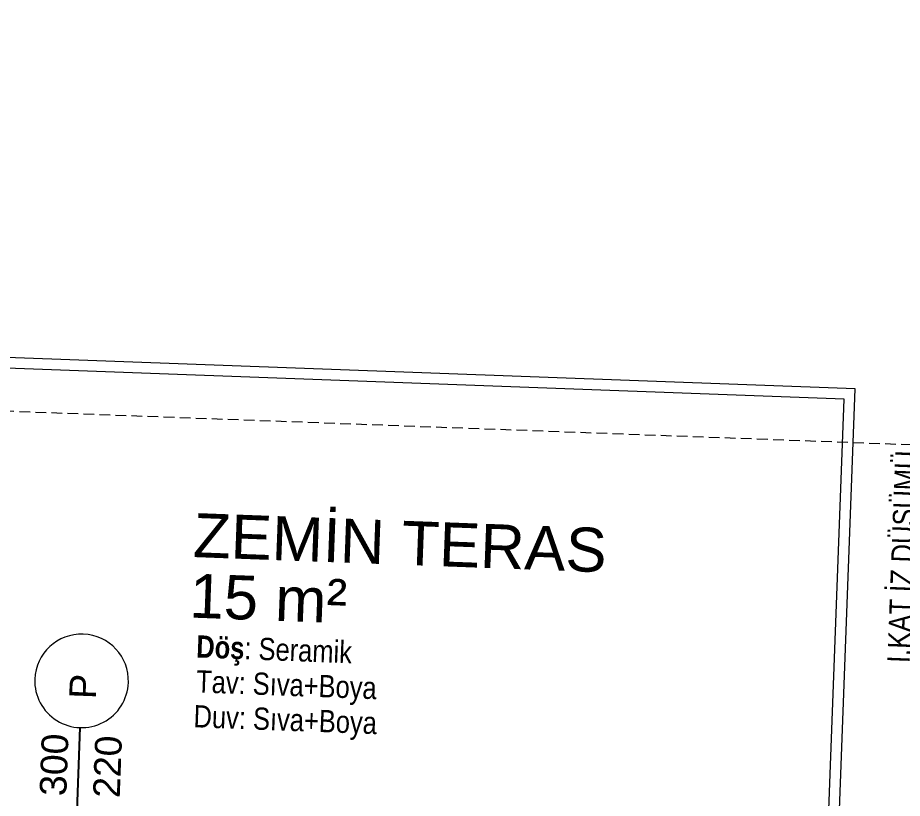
# Model space of a CAD drawing. Header units: centimetres. Extents: x 63871 to 181827, y -95930 to 42199.
# Drawn here: x 151148 to 151478.8, y 29605.6 to 29897.5 of the extents above; entities that cross this region are included whole.
import ezdxf

# ---------------------------------------------------------------- set-up
doc = ezdxf.new("R2010")
doc.units = ezdxf.units.CM
doc.linetypes.add('11-021_500-SatisOfisi_220512$0${ Diamond }', pattern=[12, 4, -2, 2, 2, -2])
for name, color, linetype, lineweight in [('A-AREA-IDEN', 7, 'Continuous', 9), ('A-FLOR-HRAL', 11, 'Continuous', 9), ('ARM_Pen_No__252', 8, 'Continuous', 18), ('İz DÜŞÜMÜ', 7, '11-021_500-SatisOfisi_220512$0${ Diamond }', 18), ('OLUK', 222, 'Continuous', 15)]:
    doc.layers.add(name, color=color, linetype=linetype, lineweight=lineweight)
doc.layers.add('Bitirme - Duvar', color=7, linetype='Continuous')
doc.styles.add('Arial', font='Arial.ttf', dxfattribs={"height": 250})
doc.styles.add('MtXpl_Arial_Narrow', font='')
doc.styles.add('MtXpl_Arial_Narrow_1', font='')
doc.styles.add('OLUŞTURULMUŞ_STİL_1', font='Arial.ttf')
doc.styles.get('MtXpl_Arial_Narrow').set_extended_font_data('Arial Narrow', bold=True)
doc.styles.get('MtXpl_Arial_Narrow_1').set_extended_font_data('Arial Narrow')

# ---------------------------------------------------------------- blocks, each defined once
blk = doc.blocks.new('HRD')
at = {"layer": 'A-FLOR-HRAL'}
for p, q in [((154389.63, 36367.48), (153819.63, 36367.48)), ((154389.63, 36197.48), (154389.63, 36367.48)), ((154385.63, 36363.48), (153823.63, 36363.48)), ((154385.63, 36197.48), (154385.63, 36363.48))]:
    blk.add_line(p, q, dxfattribs=at)
at = {"layer": 'Bitirme - Duvar', "color": 161, "linetype": 'Continuous', "lineweight": 25}
blk.add_line((154104.63, 36230.18), (154104.63, 36182.68), dxfattribs=at)
at = {"layer": 'Bitirme - Duvar', "color": 251, "linetype": 'Continuous', "lineweight": 15}
for start, end in [(0, 180), (180, 0)]:
    blk.add_arc((154104.63, 36247.68), 17.5, start, end, dxfattribs=at)
at = {"layer": 'İz DÜŞÜMÜ'}
blk.add_lwpolyline([(153819.63, 36347.48), (154419.63, 36347.49), (154419.63, 35292.49), (154159.63, 35292.49), (154159.63, 35357.48), (153819.63, 35357.48), (153819.63, 36347.48)], dxfattribs=at)
for s, rotation, style, p in [('I.KAT İZ DÜŞÜMÜ', 89.957, 'MtXpl_Arial_Narrow_1', (154413.75, 36265.76)), ('Döş', 359.957, 'MtXpl_Arial_Narrow', (154147.04, 36258.02)), (': Seramik', 359.957, 'MtXpl_Arial_Narrow_1', (154165.03, 36258.01)), ('Tav: Sıva+Boya', 359.957, 'MtXpl_Arial_Narrow_1', (154147.47, 36244.97)), ('Duv: Sıva+Boya', 359.957, 'MtXpl_Arial_Narrow_1', (154146.99, 36231.91))]:
    blk.add_text(s, height=8.316, rotation=rotation, dxfattribs=dict(style=style)).set_placement(p)
at = {"layer": 'A-AREA-IDEN', "width": 224.1999, "attachment_point": 2, "line_spacing_factor": 0.941778, "style": 'Arial'}
for s, insert, char_height in [('ZEMİN TERAS', (154221.71, 36311.97), 16.4692), ('15 m²', (154173.28, 36289.32), 16.469)]:
    blk.add_mtext(s, dxfattribs=dict(at, insert=insert, char_height=char_height))
at = {"layer": 'Bitirme - Duvar', "linetype": 'Continuous', "char_height": 10, "attachment_point": 7, "rotation": 90, "style": 'OLUŞTURULMUŞ_STİL_1'}
for s, insert in [('\\A1;P', (154110.22, 36240.97)), ('\\A1;300', (154100.64, 36204.31)), ('\\A1;220', (154120.64, 36204.31))]:
    blk.add_mtext(s, dxfattribs=dict(at, insert=insert))
blk = doc.blocks.new('yerleşim planı')
at = {"layer": 'ARM_Pen_No__252'}
h = blk.add_hatch(dxfattribs=at)
h.set_pattern_fill('AR-HBONE', color=256, scale=0.51)
h.set_pattern_definition([(45, (-177987.134, -15156.517), (0, 73.27889), [155.448, -51.816]), (135, (-177950.495, -15119.877), (7e-15, 73.27889), [155.448, -51.816])])
h.paths.add_polyline_path([(-2142.28, 12350.54), (-6158.02, 12350.54), (-5113.15, 15429.31), (-2007.04, 15429.31)], flags=16)
h.paths.add_polyline_path([(-2155.45, 12050.81), (-2289.18, 9006.52), (-7230.37, 9110.99), (-6232.66, 12050.81)], flags=16)
h.paths.add_polyline_path([(-1993.99, 15726.33), (-2007.04, 15429.31), (-5113.15, 15429.31), (-2392.44, 23446.06), (-2901.07, 23669.61), (-7833.02, 9123.73), (-10553.48, 9181.25), (-10718.93, 8734.63), (588.09, 8496.02), (607.89, 8945.26), (-1738.17, 8994.87), (-1127.77, 22890.2), (-1668.84, 23128.02), (-1970.99, 15726.33)])
at = {"rotation": 357.8731892381679}
blk.add_blockref('HRD', (-160600.55, -17036.79, 0), dxfattribs=at)

msp = doc.modelspace()

# ---------------------------------------------------------------- block references
at = {"layer": 'OLUK'}
msp.add_blockref('yerleşim planı', (156428.79, 16182.58), dxfattribs=at)

doc.saveas('drawing.dxf')
